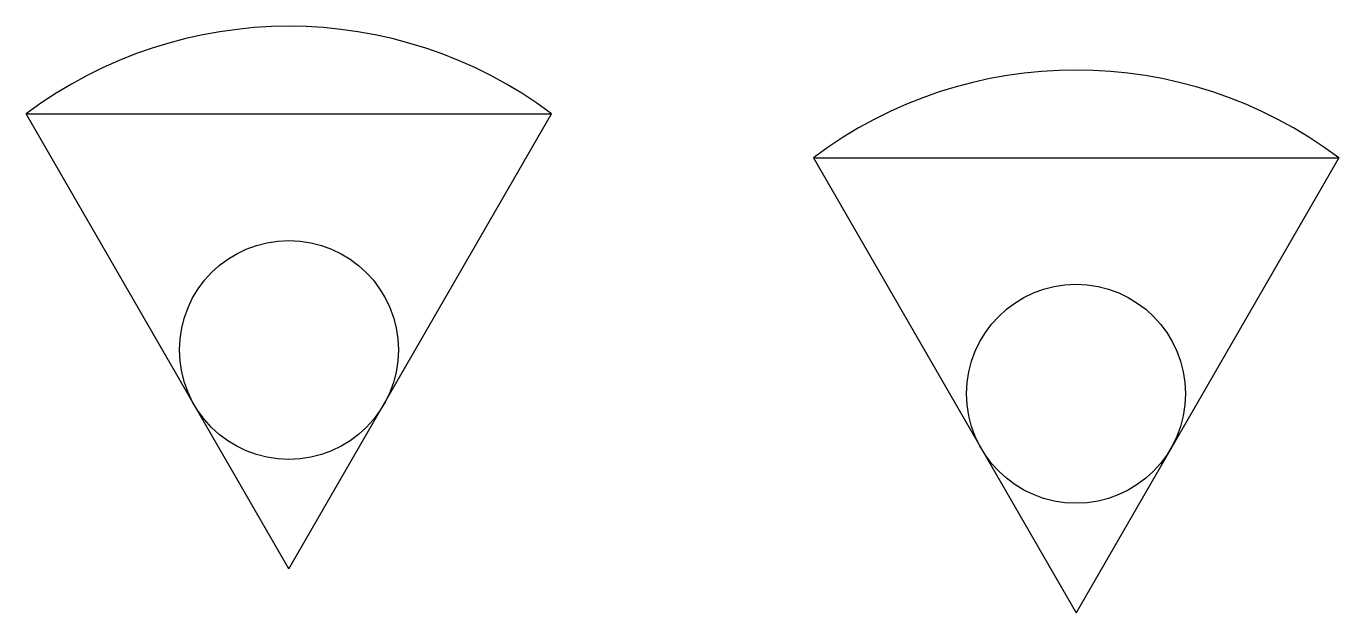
# Model space of a CAD drawing. Header units: millimetres. Extents: x 755 to 1055, y 1566 to 1700.
import ezdxf

# ---------------------------------------------------------------- set-up
doc = ezdxf.new("R2010")
doc.units = ezdxf.units.MM

msp = doc.modelspace()

# ---------------------------------------------------------------- linework, layer by layer
for p, q in [((815.21, 1576.41), (755.21, 1680.33)), ((755.21, 1680.33), (875.21, 1680.33)), ((815.21, 1576.41), (875.21, 1680.33)), ((935.03, 1670.32), (995.03, 1566.4)), ((935.03, 1670.32), (1055.03, 1670.32)), ((1055.03, 1670.32), (995.03, 1566.4))]:
    msp.add_line(p, q)
for centre in [(815.21, 1626.41), (995.03, 1616.4)]:
    msp.add_circle(centre, 25)
for centre in [(815.21, 1600.33), (995.03, 1590.32)]:
    msp.add_arc(centre, 100, 53.1301, 126.8699)

doc.saveas('drawing.dxf')
